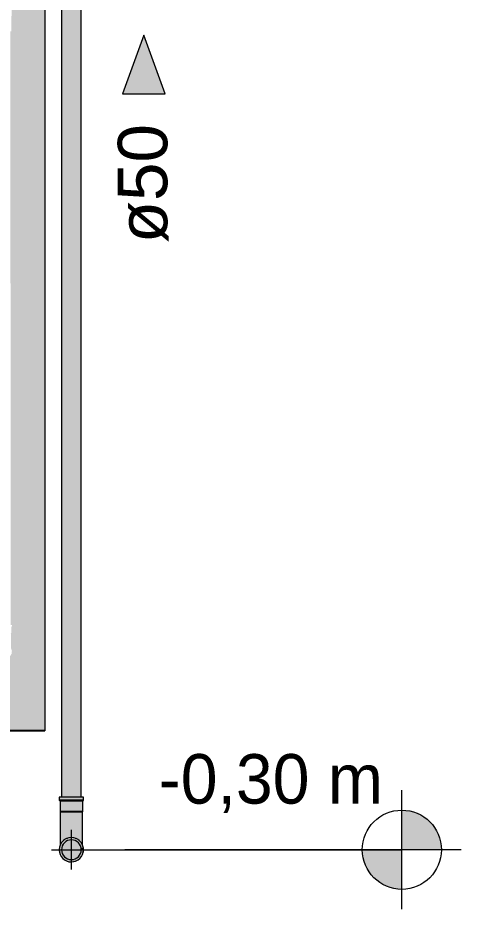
# Model space of a CAD drawing. Header units: metres. Extents: x 147 to 427, y -16 to 162.
# Drawn here: x 398.91 to 400.03, y -0.45 to 1.8 of the extents above; entities that cross this region are included whole.
import ezdxf

# ---------------------------------------------------------------- set-up
doc = ezdxf.new("R2010")
doc.units = ezdxf.units.M
for name, color, linetype, lineweight in [('A-WALL', 7, 'Continuous', 9), ('G-ANNO-DIMS', 7, 'Continuous', 5), ('P-PIPE', 7, 'Continuous', 5), ('P-PIPE-CNTR', 7, 'Continuous', 5), ('P-PIPE-IDEN', 7, 'Continuous', 5)]:
    doc.layers.add(name, color=color, linetype=linetype, lineweight=lineweight)
doc.styles.add('Arial_25', font='arial.ttf', dxfattribs={"height": 0.125})
doc.styles.add('Century Gothic_3', font='GOTHIC.TTF', dxfattribs={"height": 0.125})

# ---------------------------------------------------------------- blocks, each defined once
blk = doc.blocks.new('AF_Soldavel_Curva 45_90 - Standard-3646028-HH')
at = {"layer": 'P-PIPE', "true_color": 0x69503c}
h = blk.add_hatch(color=27, dxfattribs=at)
h.paths.add_polyline_path([(-154.146, -0.1747), (-154.1407, -0.1747), (-154.1407, -0.1672), (-154.1674, -0.1672), (-154.1674, -0.1747), (-154.1471, -0.1747)])
h.paths.add_polyline_path([(-154.1674, -0.1747), (-154.1679, -0.1672), (-154.1715, -0.1672), (-154.1704, -0.1747), (-154.1692, -0.1747)])
for points in [[(-154.1559, -0.1777), (-154.1407, -0.1777), (-154.1407, -0.1747), (-154.171, -0.1747), (-154.1689, -0.1777), (-154.1584, -0.1777)], [(-154.1623, -0.2036), (-154.1407, -0.2036), (-154.1407, -0.1777), (-154.1689, -0.1777), (-154.1689, -0.2036), (-154.1624, -0.2036)], [(-154.121, -0.1747), (-154.1104, -0.1747), (-154.1104, -0.1672), (-154.1407, -0.1672), (-154.1407, -0.1747), (-154.123, -0.1747)], [(-154.121, -0.1777), (-154.1123, -0.1773), (-154.111, -0.1747), (-154.1407, -0.1747), (-154.1407, -0.1777), (-154.1223, -0.1777)], [(-154.1193, -0.2036), (-154.1125, -0.2036), (-154.1125, -0.1777), (-154.1407, -0.1777), (-154.1407, -0.2036), (-154.1223, -0.2036)], [(-154.1451, -0.2053), (-154.1407, -0.2053), (-154.1407, -0.2036), (-154.1689, -0.2036), (-154.1672, -0.2053), (-154.1453, -0.2053)], [(-154.1678, -0.2858), (-154.1666, -0.2837), (-154.1612, -0.2773), (-154.1541, -0.2725), (-154.1469, -0.2701), (-154.1407, -0.2692), (-154.1407, -0.2053), (-154.1675, -0.2053), (-154.1678, -0.2538), (-154.1678, -0.2853)], [(-154.1361, -0.2053), (-154.1136, -0.2048), (-154.1125, -0.2036), (-154.1407, -0.2036), (-154.1407, -0.2053), (-154.1363, -0.2053)], [(-154.1136, -0.2858), (-154.1138, -0.2131), (-154.1144, -0.2053), (-154.1407, -0.2053), (-154.1407, -0.2692), (-154.131, -0.271), (-154.1245, -0.2741), (-154.1178, -0.2798), (-154.1139, -0.2845), (-154.1137, -0.2855)]]:
    blk.add_hatch(color=27, dxfattribs=at).paths.add_polyline_path(points)
h = blk.add_hatch(color=27, dxfattribs=at)
h.paths.add_polyline_path([(-154.1407, -0.3307), (-154.1328, -0.3297), (-154.1246, -0.3261), (-154.119, -0.3217), (-154.1141, -0.3154), (-154.1108, -0.3064), (-154.11, -0.3), (-154.111, -0.292), (-154.1141, -0.2846), (-154.1202, -0.2773), (-154.1265, -0.2729), (-154.1344, -0.2701), (-154.1415, -0.2693), (-154.1487, -0.2703), (-154.1578, -0.2747), (-154.1625, -0.2783), (-154.1674, -0.2846), (-154.1706, -0.2935), (-154.1715, -0.3), (-154.1704, -0.308), (-154.1674, -0.3154), (-154.1625, -0.3217), (-154.1561, -0.3266), (-154.1487, -0.3297)])
h.paths.add_polyline_path([(-154.1407, -0.325), (-154.1487, -0.3235), (-154.1532, -0.3217), (-154.1584, -0.3177), (-154.1624, -0.3125), (-154.1649, -0.3065), (-154.1657, -0.3), (-154.1649, -0.2935), (-154.1624, -0.2875), (-154.1584, -0.2823), (-154.1532, -0.2783), (-154.1472, -0.2759), (-154.1407, -0.275), (-154.1343, -0.2759), (-154.1278, -0.2787), (-154.123, -0.2823), (-154.1187, -0.2884), (-154.1166, -0.2935), (-154.1157, -0.3), (-154.1172, -0.308), (-154.1193, -0.3128), (-154.123, -0.3177), (-154.1284, -0.3217), (-154.1343, -0.3241)])
at = {"layer": 'P-PIPE'}
for p, q in [((-154.1715, -0.1672), (-154.1715, -0.1747)), ((-154.1407, -0.1672), (-154.1715, -0.1672)), ((-154.1715, -0.1747), (-154.1694, -0.1777)), ((-154.1407, -0.1747), (-154.1715, -0.1747)), ((-154.1694, -0.1777), (-154.1694, -0.2036)), ((-154.1407, -0.1777), (-154.1694, -0.1777)), ((-154.11, -0.1672), (-154.1407, -0.1672)), ((-154.11, -0.1747), (-154.1407, -0.1747)), ((-154.1121, -0.1777), (-154.1407, -0.1777)), ((-154.1121, -0.1777), (-154.11, -0.1747)), ((-154.1121, -0.2036), (-154.1121, -0.1777)), ((-154.11, -0.1747), (-154.11, -0.1672)), ((-154.1694, -0.2036), (-154.1679, -0.2053)), ((-154.1407, -0.2036), (-154.1694, -0.2036)), ((-154.1407, -0.2053), (-154.1679, -0.2053)), ((-154.1121, -0.2036), (-154.1407, -0.2036)), ((-154.1136, -0.2053), (-154.1407, -0.2053)), ((-154.1136, -0.2053), (-154.1121, -0.2036))]:
    blk.add_line(p, q, dxfattribs=at)
at = {"layer": 'P-PIPE', "flags": 128}
for points in [[(-154.1679, -0.2859), (-154.1679, -0.2839), (-154.1679, -0.2652), (-154.1679, -0.2412), (-154.1679, -0.2141), (-154.1679, -0.2053)], [(-154.1136, -0.2053), (-154.1136, -0.2328), (-154.1136, -0.258), (-154.1136, -0.2787), (-154.1136, -0.2859)], [(-154.1136, -0.2962), (-154.1136, -0.2996), (-154.1136, -0.3)]]:
    blk.add_lwpolyline(points, dxfattribs=at)
at = {"layer": 'P-PIPE'}
for radius, start, end in [(0.0308, 90, 270), (0.0307, 270, 90), (0.0308, 126.6456, 132.0223), (0.0308, 107.9768, 113.3542), (0.0307, 66.6458, 72.0232), (0.0308, 47.9777, 53.3544), (0.0307, 167.976, 173.3539), (0.0307, 186.6453, 192.0215), (0.0307, 6.6461, 12.024), (0.0308, 347.9785, 353.3547), (0.0307, 227.9752, 233.3537), (0.0308, 246.6451, 252.0219), (0.0307, 287.9781, 293.3549), (0.0307, 306.6463, 312.0248)]:
    blk.add_arc((-154.1407, -0.3), radius, start, end, dxfattribs=at)
blk = doc.blocks.new('Anotacao_Tuboseta - Fluxo 1-2612753-HH')
at = {"layer": 'P-PIPE-IDEN'}
blk.add_hatch(color=256, dxfattribs=at).paths.add_polyline_path([(-153.9037, 1.608), (-154.0119, 1.608), (-153.9578, 1.7566)])
for p, q in [((-153.9578, 1.7566), (-154.0119, 1.608)), ((-153.9037, 1.608), (-153.9578, 1.7566)), ((-154.0119, 1.608), (-153.9037, 1.608))]:
    blk.add_line(p, q, dxfattribs=at)
blk = doc.blocks.new('Elevações de ponto - Padrão-77235-HH')
at = {"layer": 'G-ANNO-DIMS', "true_color": 0xff0000}
h = blk.add_hatch(color=1, dxfattribs=at)
edge = h.paths.add_edge_path()
edge.add_line((-165.7701, 0), (-165.6701, 0))
edge.add_arc((-165.7701, 0), 0.1, 0, 90)
edge.add_line((-165.7701, 0.1), (-165.7701, 0))
h = blk.add_hatch(color=1, dxfattribs=at)
edge = h.paths.add_edge_path()
edge.add_line((-165.7701, 0), (-165.8701, 0))
edge.add_arc((-165.7701, 0), 0.1, 180, 270)
edge.add_line((-165.7701, -0.1), (-165.7701, 0))
at = {"layer": 'G-ANNO-DIMS'}
for p, q in [((-165.7701, -0.15), (-165.7701, 0.15)), ((-165.6201, 0), (-166.4701, 0))]:
    blk.add_line(p, q, dxfattribs=at)
blk.add_circle((-165.7701, 0), 0.1, dxfattribs=at)

msp = doc.modelspace()

# ---------------------------------------------------------------- hatches: boundary and pattern name
at = {"layer": 'A-WALL', "true_color": 0x7f7f7f}
h = msp.add_hatch(color=8, dxfattribs=at)
h.paths.add_polyline_path([(398.8929, 2.6036), (398.8929, 2.6031), (398.8934, 2.6028)])
h.paths.add_polyline_path([(398.9776, 0), (398.9776, 2.7), (398.8276, 2.6997), (398.8277, 2.6953), (398.8322, 2.6907), (398.8322, 2.6901), (398.8339, 2.6904), (398.8346, 2.6904), (398.8366, 2.6875), (398.8345, 2.6848), (398.8693, 2.65), (398.8726, 2.6524), (398.8749, 2.6496), (398.875, 2.648), (398.8836, 2.6386), (398.8839, 2.6369), (398.8902, 2.6282), (398.8918, 2.6174), (398.8934, 2.6163), (398.8938, 2.6029), (398.8948, 2.6022), (398.8942, 2.5982), (398.8908, 2.5982), (398.8908, 1.8338), (398.8938, 1.8338), (398.8933, 1.7662), (398.8908, 1.7662), (398.8914, 0.2674), (398.8948, 0.2674), (398.8942, 0.2632), (398.8932, 0.262), (398.8932, 0.247), (398.8912, 0.2468), (398.8909, 0.2459), (398.8921, 0.2459), (398.8923, 0.2094), (398.8926, 0.2082), (398.8945, 0.2024), (398.8942, 0.1957), (398.8912, 0.19), (398.8885, 0.1871), (398.8826, 0.1841), (398.8783, 0.1835), (398.872, 0.1848), (398.8691, 0.1861), (398.8482, 0.186), (398.8324, 0.1864), (398.832, 0.1875), (398.8313, 0.1862), (398.8313, 0.1851), (398.8276, 0.1847), (398.8276, 0), (398.919, 0)])
h.paths.add_polyline_path([(398.8643, 0.262), (398.8652, 0.262), (398.864, 0.2634)])
h.paths.add_polyline_path([(398.8634, 0.262), (398.864, 0.2623), (398.863, 0.2634)])
h.paths.add_polyline_path([(398.8324, 0.2122), (398.8324, 0.2138), (398.8643, 0.214), (398.8645, 0.2459), (398.8657, 0.2464), (398.8645, 0.247), (398.8634, 0.247), (398.863, 0.2624), (398.862, 0.2634), (398.8623, 0.2674), (398.8658, 0.2674), (398.8658, 1.7662), (398.8628, 1.7662), (398.8628, 1.7837), (398.8432, 1.7827), (398.8432, 1.7672), (398.8403, 1.7683), (398.8334, 1.7816), (398.8276, 1.7814), (398.8276, 0.2149), (398.8313, 0.2149), (398.8314, 0.213), (398.832, 0.2125)])
h.paths.add_polyline_path([(398.8923, 0.262), (398.8922, 0.2625), (398.8914, 0.262)])
h.paths.add_polyline_path([(398.8628, 1.8163), (398.8633, 1.8338), (398.8658, 1.8338), (398.8652, 2.5982), (398.8618, 2.5982), (398.8623, 2.6022), (398.8632, 2.6026), (398.8637, 2.6036), (398.8632, 2.6036), (398.8637, 2.6163), (398.8647, 2.6182), (398.8637, 2.618), (398.8622, 2.618), (398.854, 2.6269), (398.854, 2.6273), (398.852, 2.6269), (398.8513, 2.627), (398.8492, 2.6298), (398.8514, 2.6326), (398.8276, 2.6564), (398.8276, 1.8185), (398.8337, 1.8186), (398.8406, 1.8323), (398.8432, 1.8323), (398.8432, 1.8173), (398.8601, 1.8164)])
at = {"layer": 'P-PIPE', "true_color": 0x00ffff}
for points in [[(399.0199, -0.1672), (399.0449, -0.1672), (399.0448, 3.0404), (399.0199, 3.0404), (399.0199, -0.0247)], [(399.0646, -0.1672), (399.0699, -0.1672), (399.0693, 3.0404), (399.0449, 3.0404), (399.0449, -0.1672), (399.0626, -0.1672)], [(399.0449, -0.325), (399.0513, -0.3241), (399.0574, -0.3217), (399.0626, -0.3177), (399.0665, -0.3125), (399.069, -0.3065), (399.0699, -0.3), (399.069, -0.2935), (399.0663, -0.2872), (399.0626, -0.2823), (399.0574, -0.2783), (399.0513, -0.2759), (399.0449, -0.275), (399.0369, -0.2765), (399.0324, -0.2783), (399.0272, -0.2823), (399.0228, -0.2884), (399.0207, -0.2935), (399.0199, -0.3), (399.0207, -0.3065), (399.0232, -0.3125), (399.0272, -0.3177), (399.0324, -0.3217), (399.0384, -0.3241)]]:
    msp.add_hatch(color=4, dxfattribs=at).paths.add_polyline_path(points)

# ---------------------------------------------------------------- linework, layer by layer
at = {"layer": 'A-WALL', "color": 253, "true_color": 0xaaaaaa}
for p in [(398.9776, 3), (386.2776, 0)]:
    msp.add_line(p, (398.9776, 0), dxfattribs=at)
at = {"layer": 'G-ANNO-DIMS'}
for p, q in [((398.9776, 0), (385.5317, 0)), ((399.0449, -0.3), (399.8801, -0.3))]:
    msp.add_line(p, q, dxfattribs=at)
at = {"layer": 'G-ANNO-DIMS', "lineweight": 25}
msp.add_line((398.9776, 0), (398.8188, 0), dxfattribs=at)
at = {"layer": 'P-PIPE'}
for p, q in [((399.0199, 3.0404), (399.0199, -0.1672)), ((399.0699, -0.1672), (399.0699, 3.0404))]:
    msp.add_line(p, q, dxfattribs=at)
at = {"layer": 'P-PIPE', "color": 96, "true_color": 0x007f00}
for start, end in [(0, 180), (180, 360)]:
    msp.add_arc((399.0449, -0.3), 0.025, start, end, dxfattribs=at)
at = {"layer": 'P-PIPE-CNTR'}
for p, q in [((399.0449, -0.35), (399.0449, -0.25)), ((398.9949, -0.3), (399.0949, -0.3))]:
    msp.add_line(p, q, dxfattribs=at)

# ---------------------------------------------------------------- block references
at = {"layer": 'G-ANNO-DIMS', "color": 1, "true_color": 0xff0000}
msp.add_blockref('Elevações de ponto - Padrão-77235-HH', (565.6502, -0.3), dxfattribs=at)
at = {"layer": 'P-PIPE'}
msp.add_blockref('AF_Soldavel_Curva 45_90 - Standard-3646028-HH', (553.1856, 0), dxfattribs=at)
at = {"layer": 'P-PIPE-IDEN'}
msp.add_blockref('Anotacao_Tuboseta - Fluxo 1-2612753-HH', (553.1856, 0), dxfattribs=at)

# ---------------------------------------------------------------- texts
at = {"layer": 'G-ANNO-DIMS', "insert": (399.2657, -0.0586), "char_height": 0.125, "width": 0.712601, "attachment_point": 1, "line_spacing_factor": 0.984502, "style": 'Century Gothic_3'}
msp.add_mtext('-0,30 m', dxfattribs=at)
at = {"layer": 'P-PIPE-IDEN', "insert": (399.1623, 1.231), "char_height": 0.125, "width": 0.360759, "attachment_point": 1, "rotation": 90, "style": 'Arial_25'}
msp.add_mtext('ø50', dxfattribs=at)

doc.saveas('drawing.dxf')
